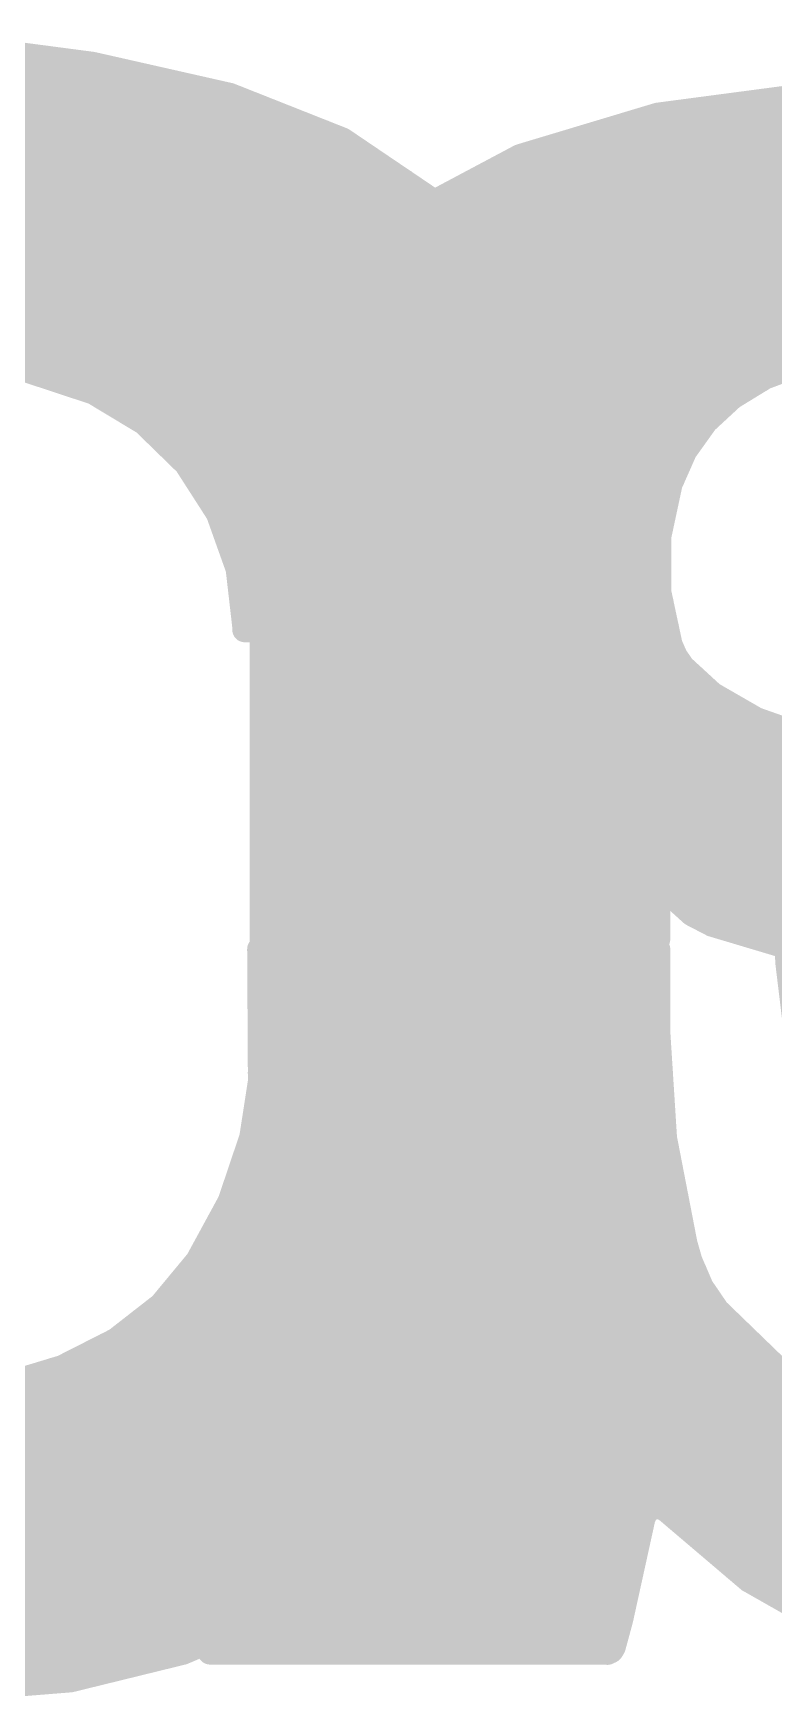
# Model space of a CAD drawing. Extents: x -19.1 to 53.5, y -15.6 to 59.8.
# Drawn here: x 30.857 to 31.617, y 20.335 to 22.047 of the extents above; entities that cross this region are included whole.
import ezdxf

# ---------------------------------------------------------------- set-up
doc = ezdxf.new("R2010")
doc.units = 0
doc.layers.add('21', color=41, linetype='CONTINUOUS')
doc.layers.add('22', color=40, linetype='CONTINUOUS')

msp = doc.modelspace()

# ---------------------------------------------------------------- linework, layer by layer
at = {"layer": '21', "const_width": 0.0254}
for points in [[(30.5736, 22.0218), (30.8709, 22.0218)], [(30.7746, 22.0345), (30.918, 22.0156)], [(30.918, 22.0156), (31.0591, 21.9837)], [(30.4641, 21.9964), (31.0029, 21.9964)], [(30.4063, 21.971), (31.0912, 21.971)], [(31.0591, 21.9837), (31.1748, 21.9379)], [(30.3485, 21.9456), (31.1554, 21.9456)], [(31.1748, 21.9379), (31.2778, 21.8682)], [(30.3053, 21.9202), (31.201, 21.9202)], [(30.2687, 21.8948), (31.2386, 21.8948)], [(30.232, 21.8694), (31.2761, 21.8694)], [(31.2778, 21.8682), (31.3634, 21.778)], [(30.1987, 21.844), (31.3008, 21.844)], [(30.174, 21.8186), (31.3249, 21.8186)], [(30.1492, 21.7932), (31.3489, 21.7932)], [(30.1244, 21.7678), (31.3695, 21.7678)], [(31.3634, 21.778), (31.4274, 21.6713)], [(30.0996, 21.7424), (31.3847, 21.7424)], [(30.083, 21.717), (31.4, 21.717)], [(30.9194, 21.6789), (30.8376, 21.7059)], [(30.8809, 21.6916), (31.4152, 21.6916)], [(30.9712, 21.6477), (30.9194, 21.6789)], [(30.9405, 21.6662), (31.4293, 21.6662)], [(31.4274, 21.6713), (31.4699, 21.5558)], [(31.0145, 21.6055), (30.9712, 21.6477)], [(30.9782, 21.6408), (31.4386, 21.6408)], [(31.0044, 21.6154), (31.448, 21.6154)], [(31.0472, 21.5546), (31.0145, 21.6055)], [(31.0245, 21.59), (31.4573, 21.59)], [(31.0408, 21.5646), (31.4666, 21.5646)], [(31.0675, 21.4977), (31.0472, 21.5546)], [(31.4699, 21.5558), (31.4935, 21.4351)], [(31.0527, 21.5392), (31.4731, 21.5392)], [(31.0618, 21.5138), (31.4781, 21.5138)], [(31.0744, 21.4376), (31.0675, 21.4977)], [(31.0686, 21.4884), (31.4831, 21.4884)], [(31.0715, 21.463), (31.488, 21.463)], [(31.0744, 21.4351), (31.0744, 21.4376)], [(31.0744, 21.4376), (31.493, 21.4376)], [(31.4935, 21.4351), (31.0744, 21.4351)], [(31.0815, 20.9142), (31.0921, 20.9829)], [(31.0917, 20.9804), (31.4985, 20.9804)], [(31.0921, 20.9829), (31.4985, 20.9829)], [(31.4985, 20.9779), (31.4953, 20.9305)], [(31.4985, 20.9829), (31.4985, 20.9779)], [(31.0878, 20.955), (31.497, 20.955)], [(31.0839, 20.9296), (31.4951, 20.9296)], [(31.4953, 20.9305), (31.4858, 20.8839)], [(31.0593, 20.8484), (31.0815, 20.9142)], [(31.0782, 20.9042), (31.4899, 20.9042)], [(31.0696, 20.8788), (31.4838, 20.8788)], [(31.4858, 20.8839), (31.4316, 20.7448)], [(31.0261, 20.7874), (31.0593, 20.8484)], [(31.061, 20.8534), (31.4739, 20.8534)], [(31.0482, 20.828), (31.464, 20.828)], [(31.0344, 20.8026), (31.4541, 20.8026)], [(30.9886, 20.7422), (31.0261, 20.7874)], [(31.0176, 20.7772), (31.4442, 20.7772)], [(30.9423, 20.7061), (30.9886, 20.7422)], [(30.9966, 20.7518), (31.4343, 20.7518)], [(31.4316, 20.7448), (31.3501, 20.6197)], [(30.9683, 20.7264), (31.4196, 20.7264)], [(30.8873, 20.6782), (30.9423, 20.7061)], [(30.9322, 20.701), (31.4031, 20.701)], [(30.8282, 20.6603), (30.8873, 20.6782)], [(30.8786, 20.6756), (31.3865, 20.6756)], [(30.0718, 20.6502), (31.37, 20.6502)], [(30.0888, 20.6248), (31.3535, 20.6248)], [(31.3501, 20.6197), (31.2448, 20.5139)], [(30.1126, 20.5994), (31.3299, 20.5994)], [(30.1364, 20.574), (31.3046, 20.574)], [(30.1602, 20.5486), (31.2794, 20.5486)], [(30.1912, 20.5232), (31.2541, 20.5232)], [(30.2244, 20.4978), (31.2204, 20.4978)], [(31.2448, 20.5139), (31.1201, 20.4318)], [(30.2587, 20.4724), (31.1818, 20.4724)], [(30.3068, 20.447), (31.1432, 20.447)], [(31.1201, 20.4318), (31.0108, 20.3857)], [(30.3549, 20.4216), (31.0959, 20.4216)], [(30.4314, 20.3962), (31.0358, 20.3962)], [(31.0108, 20.3857), (30.8955, 20.3574)], [(30.5464, 20.3708), (30.9501, 20.3708)], [(30.8955, 20.3574), (30.7772, 20.3479)]]:
    msp.add_lwpolyline(points, dxfattribs=at)
at = {"layer": '21'}
for points, const_width in [([(30.8709, 22.0155, 1), (30.8709, 22.0282)], 0.0127), ([(30.9194, 22.0218, 1), (30.9166, 22.0094)], 0.0127), ([(30.9172, 22.0093, 1), (30.9188, 22.0219)], 0.0127), ([(31.0029, 21.9901, 1), (31.0029, 22.0028)], 0.0127), ([(31.0614, 21.9896, 1), (31.0568, 21.9778)], 0.0127), ([(31.0577, 21.9775, 1), (31.0605, 21.9899)], 0.0127), ([(31.0912, 21.9646, 1), (31.0912, 21.9774)], 0.0127), ([(31.1554, 21.9393, 1), (31.1554, 21.952)], 0.0127), ([(31.1783, 21.9432, 1), (31.1712, 21.9327)], 0.0127), ([(31.1724, 21.932, 1), (31.1771, 21.9438)], 0.0127), ([(31.201, 21.9139, 1), (31.201, 21.9266)], 0.0127), ([(31.2386, 21.8884, 1), (31.2386, 21.9012)], 0.0127), ([(31.2824, 21.8726, 1), (31.2732, 21.8639)], 0.0127), ([(31.2743, 21.863, 1), (31.2814, 21.8735)], 0.0127), ([(31.2761, 21.8631, 1), (31.2761, 21.8758)], 0.0127), ([(31.3008, 21.8377, 1), (31.3008, 21.8504)], 0.0127), ([(31.3249, 21.8122, 1), (31.3249, 21.825)], 0.0127), ([(31.3489, 21.7869, 1), (31.3489, 21.7996)], 0.0127), ([(31.3688, 21.7812, 1), (31.3579, 21.7747)], 0.0127), ([(31.3588, 21.7736, 1), (31.368, 21.7823)], 0.0127), ([(31.3695, 21.7614, 1), (31.3695, 21.7742)], 0.0127), ([(31.3847, 21.736, 1), (31.3847, 21.7488)], 0.0127), ([(31.4, 21.7107, 1), (31.4, 21.7234)], 0.0127), ([(30.8809, 21.698, 1), (30.8809, 21.6852)], 0.0127), ([(30.9227, 21.6843, 1), (30.9161, 21.6735)], 0.0127), ([(30.9174, 21.6729, 1), (30.9214, 21.6849)], 0.0127), ([(31.4152, 21.6852, 1), (31.4152, 21.698)], 0.0127), ([(30.9405, 21.6726, 1), (30.9405, 21.6598)], 0.0127), ([(31.4334, 21.6735, 1), (31.4214, 21.6691)], 0.0127), ([(31.422, 21.668, 1), (31.4328, 21.6746)], 0.0127), ([(31.4293, 21.6598, 1), (31.4293, 21.6726)], 0.0127), ([(30.9756, 21.6522, 1), (30.9668, 21.6431)], 0.0127), ([(30.9679, 21.6422, 1), (30.9745, 21.6531)], 0.0127), ([(30.9782, 21.6472, 1), (30.9782, 21.6345)], 0.0127), ([(31.4386, 21.6345, 1), (31.4386, 21.6472)], 0.0127), ([(31.0044, 21.6218, 1), (31.0044, 21.609)], 0.0127), ([(31.448, 21.609, 1), (31.448, 21.6218)], 0.0127), ([(31.0199, 21.6089, 1), (31.0092, 21.6021)], 0.0127), ([(31.0101, 21.601, 1), (31.019, 21.6101)], 0.0127), ([(31.0245, 21.5964, 1), (31.0245, 21.5836)], 0.0127), ([(31.4573, 21.5836, 1), (31.4573, 21.5964)], 0.0127), ([(31.0408, 21.571, 1), (31.0408, 21.5583)], 0.0127), ([(31.4666, 21.5583, 1), (31.4666, 21.571)], 0.0127), ([(31.0532, 21.5568, 1), (31.0412, 21.5525)], 0.0127), ([(31.0419, 21.5512, 1), (31.0526, 21.5581)], 0.0127), ([(31.4761, 21.5571, 1), (31.4636, 21.5546)], 0.0127), ([(31.4639, 21.5536, 1), (31.4758, 21.558)], 0.0127), ([(31.0527, 21.5456, 1), (31.0527, 21.5328)], 0.0127), ([(31.4731, 21.5328, 1), (31.4731, 21.5456)], 0.0127), ([(31.0618, 21.5202, 1), (31.0618, 21.5074)], 0.0127), ([(31.4781, 21.5074, 1), (31.4781, 21.5202)], 0.0127), ([(31.0738, 21.4984, 1), (31.0612, 21.497)], 0.0127), ([(31.0615, 21.4955, 1), (31.0735, 21.4998)], 0.0127), ([(31.0686, 21.4948, 1), (31.0686, 21.4821)], 0.0127), ([(31.4831, 21.4821, 1), (31.4831, 21.4948)], 0.0127), ([(31.0715, 21.4694, 1), (31.0715, 21.4566)], 0.0127), ([(31.488, 21.4566, 1), (31.488, 21.4694)], 0.0127), ([(31.0808, 21.4376, 1), (31.068, 21.4376)], 0.0127), ([(31.0744, 21.444, 1), (31.0744, 21.4312)], 0.0127), ([(31.0744, 21.4415, 1), (31.0744, 21.4288)], 0.0127), ([(31.0681, 21.4369, 1), (31.0807, 21.4383)], 0.0127), ([(31.068, 21.4351, 1), (31.0808, 21.4351)], 0.0127), ([(31.4873, 21.4339, 1), (31.4997, 21.4363)], 0.0127), ([(31.493, 21.4312, 1), (31.493, 21.444)], 0.0127), ([(31.4935, 21.4288, 1), (31.4935, 21.4415)], 0.0127), ([(31.6459, 21.3817, 0.0851), (31.6433, 20.9982)], 0.0254), ([(31.0917, 20.9868, 1), (31.0917, 20.974)], 0.0127), ([(31.0921, 20.9893, 1), (31.0921, 20.9765)], 0.0127), ([(31.0984, 20.9819, 1), (31.0858, 20.9839)], 0.0127), ([(31.5049, 20.9829, 1), (31.4921, 20.9829)], 0.0127), ([(31.5048, 20.9775, 1), (31.4922, 20.9783)], 0.0127), ([(31.4985, 20.9765, 1), (31.4985, 20.9893)], 0.0127), ([(31.4985, 20.974, 1), (31.4985, 20.9868)], 0.0127), ([(31.4921, 20.9779, 1), (31.5049, 20.9779)], 0.0127), ([(31.0878, 20.9614, 1), (31.0878, 20.9487)], 0.0127), ([(31.497, 20.9487, 1), (31.497, 20.9614)], 0.0127), ([(31.0839, 20.936, 1), (31.0839, 20.9232)], 0.0127), ([(31.5015, 20.9292, 1), (31.4891, 20.9317)], 0.0127), ([(31.4951, 20.9232, 1), (31.4951, 20.936)], 0.0127), ([(31.0753, 20.9152, 1), (31.0878, 20.9133)], 0.0127), ([(31.0876, 20.9122, 1), (31.0755, 20.9163)], 0.0127), ([(31.489, 20.9309, 1), (31.5016, 20.93)], 0.0127), ([(31.0782, 20.9106, 1), (31.0782, 20.8978)], 0.0127), ([(31.4899, 20.8978, 1), (31.4899, 20.9106)], 0.0127), ([(31.0696, 20.8852, 1), (31.0696, 20.8725)], 0.0127), ([(31.4796, 20.8852, 1), (31.492, 20.8826)], 0.0127), ([(31.4917, 20.8816, 1), (31.4799, 20.8862)], 0.0127), ([(31.4838, 20.8725, 1), (31.4838, 20.8852)], 0.0127), ([(31.0533, 20.8504, 1), (31.0653, 20.8464)], 0.0127), ([(31.0649, 20.8454, 1), (31.0537, 20.8514)], 0.0127), ([(31.061, 20.8598, 1), (31.061, 20.847)], 0.0127), ([(31.4739, 20.847, 1), (31.4739, 20.8598)], 0.0127), ([(31.0482, 20.8344, 1), (31.0482, 20.8216)], 0.0127), ([(31.464, 20.8216, 1), (31.464, 20.8344)], 0.0127), ([(31.0344, 20.809, 1), (31.0344, 20.7963)], 0.0127), ([(31.4541, 20.7963, 1), (31.4541, 20.809)], 0.0127), ([(31.0176, 20.7836, 1), (31.0176, 20.7708)], 0.0127), ([(31.0205, 20.7904, 1), (31.0317, 20.7844)], 0.0127), ([(31.031, 20.7833, 1), (31.0212, 20.7915)], 0.0127), ([(31.4442, 20.7708, 1), (31.4442, 20.7836)], 0.0127), ([(30.9837, 20.7463, 1), (30.9935, 20.7382)], 0.0127), ([(30.9925, 20.7372, 1), (30.9847, 20.7472)], 0.0127), ([(30.9966, 20.7582, 1), (30.9966, 20.7454)], 0.0127), ([(31.4257, 20.7471, 1), (31.4375, 20.7425)], 0.0127), ([(31.4369, 20.7413, 1), (31.4263, 20.7483)], 0.0127), ([(31.4343, 20.7454, 1), (31.4343, 20.7582)], 0.0127), ([(30.9683, 20.7328, 1), (30.9683, 20.7201)], 0.0127), ([(31.4196, 20.7201, 1), (31.4196, 20.7328)], 0.0127), ([(30.9384, 20.7111, 1), (30.9462, 20.7011)], 0.0127), ([(30.9452, 20.7004, 1), (30.9394, 20.7118)], 0.0127), ([(30.9322, 20.7074, 1), (30.9322, 20.6946)], 0.0127), ([(31.4031, 20.6946, 1), (31.4031, 20.7074)], 0.0127), ([(30.8786, 20.682, 1), (30.8786, 20.6692)], 0.0127), ([(30.8844, 20.6839, 1), (30.8901, 20.6726)], 0.0127), ([(30.8891, 20.6722, 1), (30.8854, 20.6843)], 0.0127), ([(31.3865, 20.6692, 1), (31.3865, 20.682)], 0.0127), ([(31.37, 20.6439, 1), (31.37, 20.6566)], 0.0127), ([(31.3546, 20.6152, 1), (31.3456, 20.6242)], 0.0127), ([(31.3535, 20.6184, 1), (31.3535, 20.6312)], 0.0127), ([(31.3448, 20.6232, 1), (31.3554, 20.6162)], 0.0127), ([(31.3299, 20.593, 1), (31.3299, 20.6058)], 0.0127), ([(31.3046, 20.5677, 1), (31.3046, 20.5804)], 0.0127), ([(31.2794, 20.5422, 1), (31.2794, 20.555)], 0.0127), ([(31.2541, 20.5168, 1), (31.2541, 20.5296)], 0.0127), ([(31.2204, 20.4915, 1), (31.2204, 20.5042)], 0.0127), ([(31.2403, 20.5184, 1), (31.2493, 20.5094)], 0.0127), ([(31.2483, 20.5086, 1), (31.2413, 20.5192)], 0.0127), ([(31.1818, 20.466, 1), (31.1818, 20.4788)], 0.0127), ([(31.1432, 20.4407, 1), (31.1432, 20.4534)], 0.0127), ([(31.1166, 20.4371, 1), (31.1236, 20.4265)], 0.0127), ([(31.1226, 20.4259, 1), (31.1176, 20.4377)], 0.0127), ([(31.0959, 20.4153, 1), (31.0959, 20.428)], 0.0127), ([(31.0358, 20.3898, 1), (31.0358, 20.4026)], 0.0127), ([(31.0083, 20.3915, 1), (31.0132, 20.3798)], 0.0127), ([(31.0123, 20.3795, 1), (31.0093, 20.3918)], 0.0127), ([(30.9501, 20.3645, 1), (30.9501, 20.3772)], 0.0127), ([(30.894, 20.3636, 1), (30.897, 20.3513)], 0.0127), ([(30.896, 20.3511, 1), (30.895, 20.3638)], 0.0127)]:
    msp.add_lwpolyline(points, format="xyb", dxfattribs=dict(at, const_width=const_width))
at = {"layer": '22', "const_width": 0.0254}
for points in [[(31.4985, 21.9634), (31.6724, 21.9864)], [(31.556, 21.971), (31.9802, 21.971)], [(31.3571, 21.9209), (31.4985, 21.9634)], [(31.4393, 21.9456), (32.0964, 21.9456)], [(31.2268, 21.8516), (31.3571, 21.9209)], [(31.3558, 21.9202), (32.1716, 21.9202)], [(31.308, 21.8948), (32.2272, 21.8948)], [(31.2603, 21.8694), (32.275, 21.8694)], [(31.1706, 21.8033), (31.2268, 21.8516)], [(31.218, 21.844), (32.3112, 21.844)], [(31.1884, 21.8186), (32.3456, 21.8186)], [(31.1279, 21.7428), (31.1706, 21.8033)], [(31.1635, 21.7932), (32.3694, 21.7932)], [(31.1456, 21.7678), (32.3931, 21.7678)], [(31.1012, 21.6737), (31.1279, 21.7428)], [(31.1277, 21.7424), (32.4147, 21.7424)], [(31.1179, 21.717), (31.7526, 21.717)], [(31.6452, 21.7081), (31.6083, 21.6944)], [(31.1081, 21.6916), (31.6038, 21.6916)], [(31.6083, 21.6944), (31.5747, 21.6738)], [(31.0921, 21.6002), (31.1012, 21.6737)], [(31.1003, 21.6662), (31.5665, 21.6662)], [(31.5747, 21.6738), (31.5476, 21.6487)], [(31.5476, 21.6487), (31.5262, 21.6187)], [(31.0971, 21.6408), (31.542, 21.6408)], [(31.094, 21.6154), (31.5247, 21.6154)], [(31.5262, 21.6187), (31.5112, 21.5849)], [(31.0921, 21.1176), (31.0921, 21.6002)], [(31.0921, 21.59), (31.5135, 21.59)], [(31.5112, 21.5849), (31.4995, 21.5303)], [(31.0921, 21.5646), (31.5069, 21.5646)], [(31.0921, 21.5392), (31.5014, 21.5392)], [(31.4995, 21.5303), (31.4995, 21.4744)], [(31.0921, 21.5138), (31.4995, 21.5138)], [(31.0921, 21.4884), (31.4995, 21.4884)], [(31.4995, 21.4744), (31.5112, 21.4198)], [(31.0921, 21.463), (31.502, 21.463)], [(31.0921, 21.4376), (31.5074, 21.4376)], [(31.0921, 21.4122), (31.5145, 21.4122)], [(31.5112, 21.4198), (31.5165, 21.4078)], [(31.5165, 21.4078), (31.5239, 21.397)], [(31.5239, 21.397), (31.5544, 21.369)], [(31.0921, 21.3868), (31.535, 21.3868)], [(31.0921, 21.3614), (31.5676, 21.3614)], [(31.5544, 21.369), (31.5994, 21.3431)], [(31.0921, 21.336), (31.6194, 21.336)], [(31.5994, 21.3431), (31.6484, 21.3258)], [(31.0921, 21.3106), (31.7365, 21.3106)], [(31.0921, 21.2852), (31.9523, 21.2852)], [(31.0921, 21.2598), (32.1137, 21.2598)], [(31.0921, 21.2344), (32.2101, 21.2344)], [(31.0921, 21.209), (32.288, 21.209)], [(31.0921, 21.1836), (32.3423, 21.1836)], [(31.5036, 21.1785), (31.4985, 21.1785)], [(31.4985, 21.1785), (31.4985, 21.1176)], [(31.5164, 21.1591), (31.5036, 21.1785)], [(31.0921, 21.1582), (31.4985, 21.1582)], [(31.5337, 21.1435), (31.5164, 21.1591)], [(31.5174, 21.1582), (32.3845, 21.1582)], [(31.0921, 21.1328), (31.4985, 21.1328)], [(31.5544, 21.1328), (31.5337, 21.1435)], [(31.6508, 21.104), (31.5544, 21.1328)], [(31.5544, 21.1328), (32.4156, 21.1328)], [(31.4985, 21.1176), (31.0921, 21.1176)], [(31.0921, 20.6731), (31.0896, 21.1074)], [(31.0896, 21.1074), (31.4985, 21.1074)], [(31.4985, 21.1074), (31.4985, 21.0236)], [(31.0897, 21.082), (31.4985, 21.082)], [(31.0899, 21.0566), (31.4985, 21.0566)], [(31.09, 21.0312), (31.4985, 21.0312)], [(31.4985, 21.0236), (31.5055, 20.9135)], [(31.0902, 21.0058), (31.4996, 21.0058)], [(31.0903, 20.9804), (31.5013, 20.9804)], [(31.0905, 20.955), (31.5029, 20.955)], [(31.0906, 20.9296), (31.5045, 20.9296)], [(31.5055, 20.9135), (31.5265, 20.8051)], [(31.0908, 20.9042), (31.5073, 20.9042)], [(31.0909, 20.8788), (31.5122, 20.8788)], [(31.0911, 20.8534), (31.5172, 20.8534)], [(31.0912, 20.828), (31.5221, 20.828)], [(31.0914, 20.8026), (31.5272, 20.8026)], [(31.5265, 20.8051), (31.5316, 20.7874)], [(31.0915, 20.7772), (31.536, 20.7772)], [(31.5316, 20.7874), (31.5431, 20.7606)], [(31.5431, 20.7606), (31.5595, 20.7366)], [(31.0917, 20.7518), (31.5491, 20.7518)], [(31.0918, 20.7264), (31.57, 20.7264)], [(31.5595, 20.7366), (31.6357, 20.6629)], [(31.0919, 20.701), (31.5963, 20.701)], [(31.0818, 20.5376), (31.0921, 20.6731)], [(31.0921, 20.6756), (31.6226, 20.6756)], [(31.0904, 20.6502), (31.6558, 20.6502)], [(31.0884, 20.6248), (31.7373, 20.6248)], [(31.0865, 20.5994), (32.5041, 20.5994)], [(31.0845, 20.574), (32.4946, 20.574)], [(31.0826, 20.5486), (32.4809, 20.5486)], [(31.0464, 20.4064), (31.0818, 20.5376)], [(31.4907, 20.5334), (31.4859, 20.5291)], [(31.4969, 20.5353), (31.4907, 20.5334)], [(31.5033, 20.5344), (31.4969, 20.5353)], [(31.5087, 20.5308), (31.5033, 20.5344)], [(31.0779, 20.5232), (31.4833, 20.5232)], [(31.4833, 20.5232), (31.4604, 20.4191)], [(31.4859, 20.5291), (31.4833, 20.5232)], [(31.592, 20.46), (31.5087, 20.5308)], [(31.5176, 20.5232), (32.4656, 20.5232)], [(31.071, 20.4978), (31.4777, 20.4978)], [(31.5475, 20.4978), (32.4443, 20.4978)], [(31.0642, 20.4724), (31.4721, 20.4724)], [(31.5774, 20.4724), (32.4199, 20.4724)], [(31.0573, 20.447), (31.4665, 20.447)], [(31.6871, 20.406), (31.592, 20.46)], [(31.6149, 20.447), (32.3866, 20.447)], [(31.0505, 20.4216), (31.461, 20.4216)], [(31.4604, 20.4191), (31.4528, 20.3911)], [(31.0388, 20.386), (31.0464, 20.4064)], [(31.0426, 20.3962), (31.4542, 20.3962)], [(31.4427, 20.386), (31.0388, 20.386)], [(31.4469, 20.3857), (31.4427, 20.386)], [(31.4506, 20.3875), (31.4469, 20.3857)], [(31.4528, 20.3911), (31.4506, 20.3875)]]:
    msp.add_lwpolyline(points, dxfattribs=at)
at = {"layer": '22', "const_width": 0.0127}
for points in [[(31.556, 21.9774, 1), (31.556, 21.9646)], [(31.4977, 21.9697, 1), (31.4993, 21.9571)], [(31.5003, 21.9573, 1), (31.4967, 21.9695)], [(31.4393, 21.952, 1), (31.4393, 21.9393)], [(31.3558, 21.9266, 1), (31.3558, 21.9139)], [(31.3553, 21.927, 1), (31.359, 21.9148)], [(31.3601, 21.9153, 1), (31.3541, 21.9265)], [(31.308, 21.9012, 1), (31.308, 21.8884)], [(31.2603, 21.8758, 1), (31.2603, 21.8631)], [(31.2238, 21.8572, 1), (31.2298, 21.846)], [(31.2309, 21.8468, 1), (31.2227, 21.8564)], [(31.218, 21.8504, 1), (31.218, 21.8377)], [(31.1884, 21.825, 1), (31.1884, 21.8122)], [(31.1665, 21.8081, 1), (31.1748, 21.7985)], [(31.1758, 21.7996, 1), (31.1654, 21.807)], [(31.1635, 21.7996, 1), (31.1635, 21.7869)], [(31.1456, 21.7742, 1), (31.1456, 21.7614)], [(31.1277, 21.7488, 1), (31.1277, 21.736)], [(31.1227, 21.7465, 1), (31.1331, 21.7391)], [(31.1338, 21.7405, 1), (31.122, 21.7451)], [(31.1179, 21.7234, 1), (31.1179, 21.7107)], [(31.1081, 21.698, 1), (31.1081, 21.6852)], [(31.6061, 21.7003, 1), (31.6105, 21.6884)], [(31.6038, 21.6852, 1), (31.6038, 21.698)], [(31.6116, 21.6889, 1), (31.605, 21.6998)], [(31.1003, 21.6726, 1), (31.1003, 21.6598)], [(31.1075, 21.6729, 1), (31.0949, 21.6745)], [(31.0953, 21.676, 1), (31.1071, 21.6714)], [(31.5665, 21.6598, 1), (31.5665, 21.6726)], [(31.5714, 21.6792, 1), (31.578, 21.6684)], [(31.579, 21.6691, 1), (31.5704, 21.6785)], [(31.5433, 21.6534, 1), (31.5519, 21.644)], [(31.5528, 21.645, 1), (31.5425, 21.6524)], [(31.0971, 21.6472, 1), (31.0971, 21.6345)], [(31.542, 21.6345, 1), (31.542, 21.6472)], [(31.094, 21.6218, 1), (31.094, 21.609)], [(31.521, 21.6223, 1), (31.5313, 21.615)], [(31.532, 21.6161, 1), (31.5204, 21.6212)], [(31.5247, 21.609, 1), (31.5247, 21.6218)], [(31.0985, 21.6002, 1), (31.0858, 21.6002)], [(31.0858, 21.601, 1), (31.0984, 21.5994)], [(31.0921, 21.5964, 1), (31.0921, 21.5836)], [(31.5054, 21.5875, 1), (31.517, 21.5823)], [(31.5174, 21.5836, 1), (31.505, 21.5862)], [(31.5135, 21.5836, 1), (31.5135, 21.5964)], [(31.0921, 21.571, 1), (31.0921, 21.5583)], [(31.5069, 21.5583, 1), (31.5069, 21.571)], [(31.0921, 21.5456, 1), (31.0921, 21.5328)], [(31.4933, 21.5316, 1), (31.5057, 21.529)], [(31.5059, 21.5303, 1), (31.4932, 21.5303)], [(31.5014, 21.5328, 1), (31.5014, 21.5456)], [(31.0921, 21.5202, 1), (31.0921, 21.5074)], [(31.4995, 21.5074, 1), (31.4995, 21.5202)], [(31.0921, 21.4948, 1), (31.0921, 21.4821)], [(31.5057, 21.4757, 1), (31.4933, 21.4731)], [(31.4995, 21.4821, 1), (31.4995, 21.4948)], [(31.0921, 21.4694, 1), (31.0921, 21.4566)], [(31.4932, 21.4744, 1), (31.5059, 21.4744)], [(31.502, 21.4566, 1), (31.502, 21.4694)], [(31.0921, 21.444, 1), (31.0921, 21.4312)], [(31.5074, 21.4312, 1), (31.5074, 21.444)], [(31.0921, 21.4186, 1), (31.0921, 21.4059)], [(31.517, 21.4223, 1), (31.5054, 21.4173)], [(31.505, 21.4185, 1), (31.5174, 21.4211)], [(31.5217, 21.4114, 1), (31.5112, 21.4042)], [(31.5145, 21.4059, 1), (31.5145, 21.4186)], [(31.5106, 21.4052, 1), (31.5223, 21.4103)], [(31.5282, 21.4017, 1), (31.5196, 21.3923)], [(31.5187, 21.3934, 1), (31.5291, 21.4006)], [(31.0921, 21.3932, 1), (31.0921, 21.3804)], [(31.535, 21.3804, 1), (31.535, 21.3932)], [(31.0921, 21.3678, 1), (31.0921, 21.355)], [(31.5576, 21.3745, 1), (31.5512, 21.3635)], [(31.5501, 21.3643, 1), (31.5587, 21.3737)], [(31.5676, 21.355, 1), (31.5676, 21.3678)], [(31.0921, 21.3424, 1), (31.0921, 21.3297)], [(31.6015, 21.349, 1), (31.5973, 21.3371)], [(31.5962, 21.3375, 1), (31.6026, 21.3486)], [(31.6194, 21.3297, 1), (31.6194, 21.3424)], [(31.0921, 21.317, 1), (31.0921, 21.3042)], [(31.0921, 21.2916, 1), (31.0921, 21.2788)], [(31.0921, 21.2662, 1), (31.0921, 21.2535)], [(31.0921, 21.2408, 1), (31.0921, 21.228)], [(31.0921, 21.2154, 1), (31.0921, 21.2026)], [(31.0921, 21.19, 1), (31.0921, 21.1773)], [(31.4985, 21.1849, 1), (31.4985, 21.1721)], [(31.5049, 21.1785, 1), (31.4921, 21.1785)], [(31.5089, 21.182, 1), (31.4983, 21.175)], [(31.5036, 21.1721, 1), (31.5036, 21.1849)], [(31.0921, 21.1646, 1), (31.0921, 21.1518)], [(31.4985, 21.1518, 1), (31.4985, 21.1646)], [(31.5207, 21.1638, 1), (31.5122, 21.1543)], [(31.5174, 21.1646, 1), (31.5174, 21.1518)], [(31.5111, 21.1556, 1), (31.5217, 21.1626)], [(31.0921, 21.1392, 1), (31.0921, 21.1264)], [(31.4985, 21.1264, 1), (31.4985, 21.1392)], [(31.5366, 21.1491, 1), (31.5308, 21.1379)], [(31.5295, 21.1388, 1), (31.538, 21.1482)], [(31.5544, 21.1392, 1), (31.5544, 21.1264)], [(31.5562, 21.1389, 1), (31.5526, 21.1267)], [(31.5515, 21.1272, 1), (31.5573, 21.1384)], [(31.0921, 21.124, 1), (31.0921, 21.1112)], [(31.4985, 21.1112, 1), (31.4985, 21.124)], [(31.0896, 21.1138, 1), (31.0896, 21.1011)], [(31.0959, 21.1074, 1), (31.0833, 21.1074)], [(31.0858, 21.1176, 1), (31.0985, 21.1176)], [(31.4921, 21.1176, 1), (31.5049, 21.1176)], [(31.5049, 21.1074, 1), (31.4921, 21.1074)], [(31.4985, 21.1011, 1), (31.4985, 21.1138)], [(31.0897, 21.0884, 1), (31.0897, 21.0756)], [(31.4985, 21.0756, 1), (31.4985, 21.0884)], [(31.0899, 21.063, 1), (31.0899, 21.0502)], [(31.4985, 21.0502, 1), (31.4985, 21.063)], [(31.09, 21.0376, 1), (31.09, 21.0249)], [(31.4985, 21.0249, 1), (31.4985, 21.0376)], [(31.4921, 21.0236, 1), (31.5049, 21.0236)], [(31.5048, 21.024, 1), (31.4922, 21.0232)], [(31.0902, 21.0122, 1), (31.0902, 20.9994)], [(31.4996, 20.9994, 1), (31.4996, 21.0122)], [(31.0903, 20.9868, 1), (31.0903, 20.974)], [(31.5013, 20.974, 1), (31.5013, 20.9868)], [(31.0905, 20.9614, 1), (31.0905, 20.9487)], [(31.5029, 20.9487, 1), (31.5029, 20.9614)], [(31.0906, 20.936, 1), (31.0906, 20.9232)], [(31.5045, 20.9232, 1), (31.5045, 20.936)], [(31.5118, 20.9147, 1), (31.4993, 20.9122)], [(31.0908, 20.9106, 1), (31.0908, 20.8978)], [(31.4992, 20.9131, 1), (31.5119, 20.9139)], [(31.5073, 20.8978, 1), (31.5073, 20.9106)], [(31.0909, 20.8852, 1), (31.0909, 20.8725)], [(31.5122, 20.8725, 1), (31.5122, 20.8852)], [(31.0911, 20.8598, 1), (31.0911, 20.847)], [(31.5172, 20.847, 1), (31.5172, 20.8598)], [(31.0912, 20.8344, 1), (31.0912, 20.8216)], [(31.5221, 20.8216, 1), (31.5221, 20.8344)], [(31.0914, 20.809, 1), (31.0914, 20.7963)], [(31.5326, 20.8069, 1), (31.5204, 20.8033)], [(31.5203, 20.8039, 1), (31.5327, 20.8063)], [(31.5272, 20.7963, 1), (31.5272, 20.809)], [(31.0915, 20.7836, 1), (31.0915, 20.7708)], [(31.5374, 20.7899, 1), (31.5258, 20.7849)], [(31.5255, 20.7856, 1), (31.5377, 20.7892)], [(31.536, 20.7708, 1), (31.536, 20.7836)], [(31.5483, 20.7642, 1), (31.5378, 20.757)], [(31.5372, 20.7581, 1), (31.5489, 20.7631)], [(31.0917, 20.7582, 1), (31.0917, 20.7454)], [(31.5491, 20.7454, 1), (31.5491, 20.7582)], [(31.0918, 20.7328, 1), (31.0918, 20.7201)], [(31.5639, 20.7412, 1), (31.5551, 20.732)], [(31.5543, 20.733, 1), (31.5647, 20.7402)], [(31.57, 20.7201, 1), (31.57, 20.7328)], [(31.0919, 20.7074, 1), (31.0919, 20.6946)], [(31.5963, 20.6946, 1), (31.5963, 20.7074)], [(31.0921, 20.682, 1), (31.0921, 20.6692)], [(31.0984, 20.6726, 1), (31.0858, 20.6736)], [(31.6226, 20.6692, 1), (31.6226, 20.682)], [(31.0858, 20.6731, 1), (31.0984, 20.6731)], [(31.0904, 20.6566, 1), (31.0904, 20.6439)], [(31.0884, 20.6312, 1), (31.0884, 20.6184)], [(31.0865, 20.6058, 1), (31.0865, 20.593)], [(31.0845, 20.5804, 1), (31.0845, 20.5677)], [(31.0826, 20.555, 1), (31.0826, 20.5422)], [(31.0754, 20.5381, 1), (31.0881, 20.5371)], [(31.0879, 20.536, 1), (31.0756, 20.5393)], [(31.4889, 20.5395, 1), (31.4925, 20.5274)], [(31.4949, 20.5287, 1), (31.4865, 20.5382)], [(31.4978, 20.5416, 1), (31.496, 20.529)], [(31.4987, 20.5292, 1), (31.4951, 20.5414)], [(31.5068, 20.5397, 1), (31.4998, 20.5291)], [(31.5024, 20.5281, 1), (31.5042, 20.5406)], [(31.0779, 20.5296, 1), (31.0779, 20.5168)], [(31.4775, 20.5257, 1), (31.4891, 20.5207)], [(31.4895, 20.5218, 1), (31.4771, 20.5246)], [(31.4816, 20.5339, 1), (31.4901, 20.5244)], [(31.4917, 20.5266, 1), (31.48, 20.5317)], [(31.4833, 20.5168, 1), (31.4833, 20.5296)], [(31.5128, 20.5356, 1), (31.5046, 20.526)], [(31.5052, 20.5255, 1), (31.5122, 20.5361)], [(31.5176, 20.5296, 1), (31.5176, 20.5168)], [(31.071, 20.5042, 1), (31.071, 20.4915)], [(31.4777, 20.4915, 1), (31.4777, 20.5042)], [(31.5475, 20.5042, 1), (31.5475, 20.4915)], [(31.0642, 20.4788, 1), (31.0642, 20.466)], [(31.4721, 20.466, 1), (31.4721, 20.4788)], [(31.5774, 20.4788, 1), (31.5774, 20.466)], [(31.0573, 20.4534, 1), (31.0573, 20.4407)], [(31.4665, 20.4407, 1), (31.4665, 20.4534)], [(31.5951, 20.4655, 1), (31.5889, 20.4544)], [(31.5879, 20.4551, 1), (31.5961, 20.4648)], [(31.6149, 20.4534, 1), (31.6149, 20.4407)], [(31.0505, 20.428, 1), (31.0505, 20.4153)], [(31.4542, 20.4205, 1), (31.4666, 20.4177)], [(31.4665, 20.4174, 1), (31.4543, 20.4208)], [(31.461, 20.4153, 1), (31.461, 20.428)], [(31.0426, 20.4026, 1), (31.0426, 20.3898)], [(31.0403, 20.4081, 1), (31.0525, 20.4047)], [(31.0524, 20.4042, 1), (31.0404, 20.4086)], [(31.4542, 20.3898, 1), (31.4542, 20.4026)], [(31.0388, 20.3924, 1), (31.0388, 20.3796)], [(31.0328, 20.3882, 1), (31.0448, 20.3838)], [(31.4432, 20.3923, 1), (31.4422, 20.3797)], [(31.444, 20.3913, 1), (31.4497, 20.38)], [(31.4427, 20.3796, 1), (31.4427, 20.3924)], [(31.4452, 20.3909, 1), (31.456, 20.3842)], [(31.4463, 20.3793, 1), (31.4474, 20.392)], [(31.4467, 20.3928, 1), (31.4589, 20.3894)], [(31.4582, 20.3878, 1), (31.4474, 20.3944)], [(31.4535, 20.3819, 1), (31.4477, 20.3932)]]:
    msp.add_lwpolyline(points, format="xyb", dxfattribs=at)

doc.saveas('drawing.dxf')
